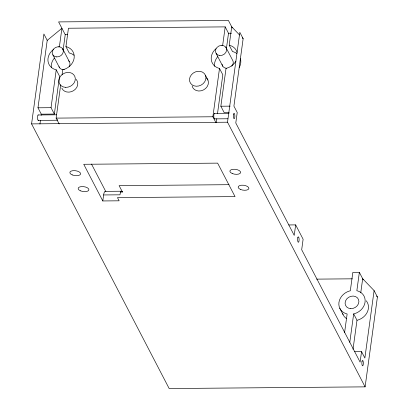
<?xml version="1.0" encoding="UTF-8"?>
<svg xmlns="http://www.w3.org/2000/svg" width="409" height="409" viewBox="0 0 409 409"><rect width="100%" height="100%" fill="white"/><g stroke="black" fill="none" stroke-linecap="round" stroke-linejoin="round"><path stroke-width="0.61" d="M360.748 292.824L362.681 278.733L374.102 290.605L377.415 296.98L365.104 386.863L169.168 388.55L31.585 123.891L43.896 34.008L47.214 40.384L37.976 107.797L41.294 114.177L41.125 115.41M39.939 124.045L40.445 120.343M41.294 114.177L54.356 114.065L51.038 107.685L56.227 69.832L55.481 69.653A13.574 11.518 -27.5 0 1 47.96 60.823A13.574 11.518 -27.5 0 1 53.559 49.392M54.356 114.065L59.54 76.207L56.227 69.832M63.134 49.985L65.23 34.668L58.599 21.912L228.411 20.45L232.276 27.889M59.172 123.963L56.135 118.114L60.69 84.842M62.066 74.796L62.756 69.775L63.553 69.586A13.574 11.518 -27.5 0 0 74.141 58.109A13.574 11.518 -27.5 0 0 66.672 46.79L65.931 46.616L68.446 28.231L225.195 26.882L228.508 33.262L226.412 48.579M102.807 200.952L83.743 164.28L217.629 163.13L235.037 196.606L117.475 197.619L119.131 200.809L102.807 200.952L103.625 194.955A6.789 1.851 89.5 0 1 105.803 191.693M215.921 122.613L212.879 116.769L219.505 68.426L218.759 68.247A13.574 11.518 -27.5 0 1 215.957 48.697M225.195 26.882L222.675 45.266L221.882 45.455M216.284 122.516L216.801 118.748M217.486 113.728L222.818 74.801L219.505 68.426M229.142 112.557L224.163 112.603L220.85 106.222L226.034 68.369L226.831 68.18A13.574 11.518 -27.5 0 0 235.896 61.125M236.877 53.579A13.574 11.518 -27.5 0 0 233.268 51.759L232.522 51.585L229.209 45.21L231.724 26.825L239.633 35.046M365.104 386.863L227.516 122.204L239.832 32.321L243.145 38.702L233.912 106.11L237.225 112.49L235.788 122.976L294.224 235.374L295.661 224.889L288.749 224.95M344.562 332.788L347.144 313.948L346.397 313.775A13.574 11.518 -27.5 0 1 338.933 302.456A13.574 11.518 -27.5 0 1 349.521 290.978L350.314 290.794L352.834 272.409L359.363 272.353L363.233 279.792M349.787 342.287L353.673 313.892L354.47 313.708A13.574 11.518 -27.5 0 0 365.058 302.231A13.574 11.518 -27.5 0 0 357.594 290.911L356.847 290.738L359.363 272.353M353.013 349.296L356.991 320.273L353.673 313.892M354.71 351.699L361.551 351.638L360.114 362.123L301.684 249.725L303.12 239.239L295.661 224.889M374.102 290.605L364.869 358.018L361.551 351.638M47.214 40.384L61.917 28.287L59.397 46.672L58.599 46.856M356.991 320.273L357.788 320.083A13.574 11.518 -27.5 0 0 366.27 300.804M65.23 34.668L67.608 34.647M228.508 33.262L231.479 33.236M37.976 107.797L51.038 107.685M220.85 106.222L230.18 106.146M38.149 114.965L56.478 114.806M214.49 113.446L229.025 113.324M56.135 118.114L212.879 116.769M38.241 120.394L57.204 120.231M214.582 118.876L227.854 118.763M31.585 123.891L227.516 122.204M229.009 184.689L119.116 185.635L122.434 192.015A6.789 1.851 89.5 0 0 119.955 194.817L103.625 194.955M105.164 191.361L121.493 191.223M120.548 192.031L122.434 192.015M316.643 279.127L352.328 278.82M229.209 45.21L229.955 45.384A13.574 11.518 -27.5 0 1 237.102 52.301M242.266 37.786L243.145 38.702M376.536 296.065L377.415 296.98M225.942 47.408L232.573 60.164A5.772 4.893 -27.5 0 1 231.75 66.151M216.141 53.472L222.772 66.227M339.756 308.217L343.074 314.593M205.451 75.292A8.487 7.198 -27.5 0 1 196.259 86.238A8.487 7.198 -27.5 0 1 191.422 74.735A8.487 7.198 -27.5 0 1 205.451 75.292L207.936 80.072M65.931 46.616L69.244 52.991L69.99 53.165A13.574 11.518 -27.5 0 1 73.983 55.292M62.664 48.814L69.295 61.565M52.858 54.878L59.489 67.633M91.514 164.086L105.813 191.591M214.771 118.758A2.715 0.741 89.5 0 1 213.795 116.258A2.715 0.741 89.5 0 1 214.679 113.518M38.604 119.985A2.715 0.741 89.5 0 1 37.47 118.129A2.715 0.741 89.5 0 1 38.339 115.036M68.625 60.783A5.772 4.893 -27.5 0 1 69.182 66.626M64.279 69.658A5.772 4.893 -27.5 0 1 59.039 66.713M51.33 67.689A13.574 11.518 -27.5 0 1 54.423 58.063M226.397 68.262A5.772 4.893 -27.5 0 1 222.097 64.3M240.42 58.676A13.574 11.518 -27.5 0 1 239.214 67.5M214.613 66.284A13.574 11.518 -27.5 0 1 217.7 56.657M346.51 318.626A13.574 11.518 -27.5 0 1 342.711 313.698M76.074 79.315A8.487 7.198 -27.5 0 1 73.543 90.68A8.487 7.198 -27.5 0 1 61.836 88.124M206.698 78.191A8.487 7.198 -27.5 0 1 203.59 89.888A8.487 7.198 -27.5 0 1 192.118 85.921M57.459 119.909A2.715 0.741 89.5 0 1 57.301 119.494M232.256 173.523A5.429 2.464 7.8 0 0 240.63 172.532A5.429 2.464 7.8 0 0 232.869 169.3A5.429 2.464 7.8 0 0 232.256 173.523M240.543 189.469A5.429 2.464 7.8 0 0 248.917 188.472A5.429 2.464 7.8 0 0 241.157 185.241A5.429 2.464 7.8 0 0 240.543 189.469M72.245 174.904A5.429 2.464 7.8 0 0 80.619 173.907A5.429 2.464 7.8 0 0 72.853 170.676A5.429 2.464 7.8 0 0 72.245 174.904M80.532 190.845A5.429 2.464 7.8 0 0 88.906 189.848A5.429 2.464 7.8 0 0 81.14 186.616A5.429 2.464 7.8 0 0 80.532 190.845M56.488 56.912A5.772 4.893 -27.5 0 0 63.119 49.729A5.772 4.893 -27.5 0 0 53.681 48.891A5.772 4.893 -27.5 0 0 56.488 56.912M219.766 55.512A5.772 4.893 -27.5 0 0 226.397 48.323A5.772 4.893 -27.5 0 0 216.959 47.485A5.772 4.893 -27.5 0 0 219.766 55.512M350.774 308.631A7.127 6.048 -27.5 0 0 358.499 299.434A7.127 6.048 -27.5 0 0 346.714 298.964A7.127 6.048 -27.5 0 0 350.774 308.631M65.634 87.362A8.487 7.198 -27.5 0 0 74.827 76.417A8.487 7.198 -27.5 0 0 60.798 75.859A8.487 7.198 -27.5 0 0 65.634 87.362M297.808 237.701A2.715 0.741 89.5 0 0 298.217 242.2A2.715 0.741 89.5 0 0 299.066 238.759A2.715 0.741 89.5 0 0 297.808 237.701M233.575 114.142A2.715 0.741 89.5 0 0 233.984 118.641A2.715 0.741 89.5 0 0 234.827 115.2A2.715 0.741 89.5 0 0 233.575 114.142M362.042 361.265A2.715 0.741 89.5 0 0 362.451 365.758A2.715 0.741 89.5 0 0 363.299 362.323A2.715 0.741 89.5 0 0 362.042 361.265"/></g></svg>
